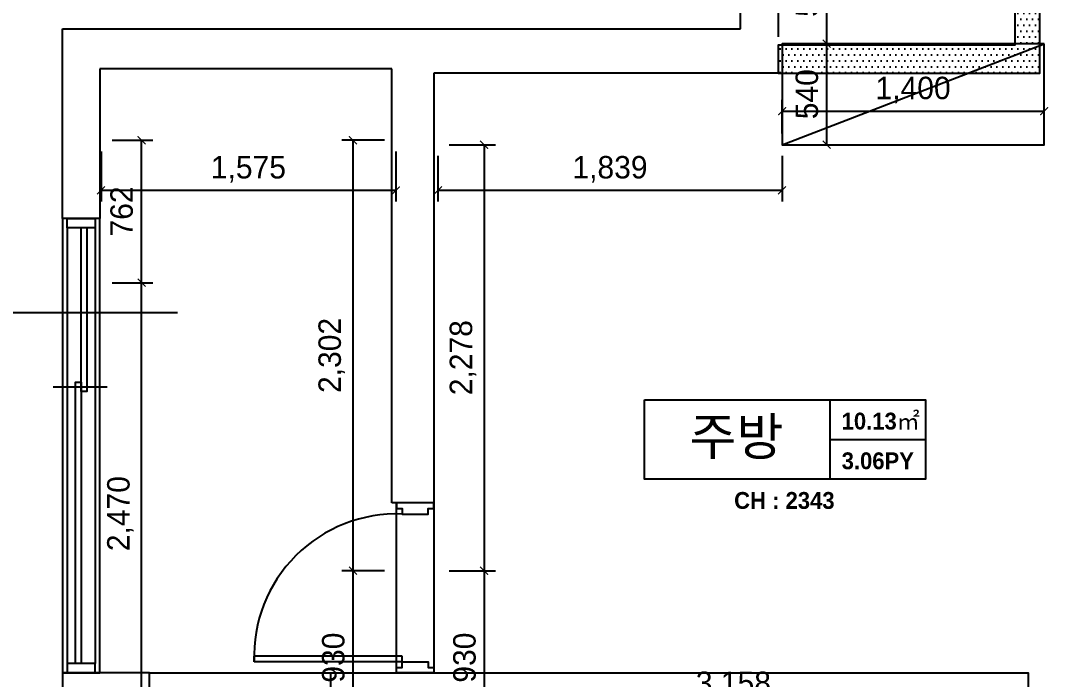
# Model space of a CAD drawing. Header units: millimetres. Extents: x 261942 to 379971, y 117646 to 213875.
# Drawn here: x 293582 to 299074, y 181762 to 185286 of the extents above; entities that cross this region are included whole.
import ezdxf
from ezdxf.enums import TextEntityAlignment as Align

# ---------------------------------------------------------------- set-up
doc = ezdxf.new("R2010")
doc.units = ezdxf.units.MM
doc.header["$LTSCALE"] = 100
doc.header["$PDMODE"] = 3
doc.layers.get('DEFPOINTS').update_dxf_attribs({"color": 248})
for name, color, linetype in [('02-WAL', 2, 'Continuous'), ('03-TEXT', 3, 'Continuous'), ('04-WIN', 4, 'Continuous'), ('06-FUR', 6, 'Continuous'), ('07-DIM WAL', 5, 'Continuous'), ('08-HAT', 8, 'Continuous'), ('253', 253, 'Continuous'), ('도면층4', 4, 'Continuous'), ('도면층5', 5, 'Continuous')]:
    doc.layers.add(name, color=color, linetype=linetype)
doc.styles.add('넥슨고딕', font='NEXONLv1GothicBold.ttf')
doc.styles.add('마감재', font='stylu.ttf')
doc.styles.add('코레일둥고', font='Korail_Round_Gothic_Medium.ttf')
doc.dimstyles.new('사본 벽치수 Copy of DIM-60', dxfattribs={"dimscale": 60, "dimtxt": 2, "dimasz": 0.7, "dimexe": 1, "dimexo": 1, "dimgap": 0.7, "dimtad": 1, "dimdec": 0, "dimzin": 1, "dimdsep": 46, "dimlunit": 6, "dimtxsty": '마감재', "dimblk": 'ARCHTICK', "dimcen": -0.09, "dimclrd": 256, "dimclre": 256, "dimclrt": 3, "dimadec": 0, "dimazin": 0, "dimtfac": 1, "dimtdec": 0, "dimtix": 1, "dimtmove": 2, "dimatfit": 0, "dimldrblk": 'ARCHTICK', "dimfxl": 0, "dimtolj": 1, "dimtzin": 0, "dimarcsym": 0})

# ---------------------------------------------------------------- blocks, each defined once
blk = doc.blocks.new('FLOORPLAN')
at = {"layer": '08-HAT'}
h = blk.add_hatch(dxfattribs=at)
h.set_pattern_fill('DOTS', color=256, scale=20)
h.paths.add_polyline_path([(176239.9, 63032.5), (177637.9, 63032.5), (177637.9, 63572.5), (177505.9, 63572.5), (177505.9, 63183.5), (176239.9, 63183.5)])
blk.add_line((172880.9, 59825.5), (173850.9, 59825.5))
at = {"layer": '02-WAL'}
for p, q in [((176039.9, 63269.5), (176039.9, 63774.5)), ((176239.9, 63774.5), (176239.9, 63226.5)), ((172415.9, 62255.5), (172415.9, 63269.5)), ((172415.9, 63269.5), (176039.9, 63269.5)), ((174175.9, 63056.5), (172615.9, 63056.5)), ((172615.9, 63056.5), (172615.9, 62255.5)), ((174175.9, 60735.5), (174175.9, 63056.5)), ((176239.9, 63032.5), (174400.9, 63032.5)), ((174400.9, 63032.5), (174400.9, 60735.5)), ((172615.9, 62255.5), (172415.9, 62255.5)), ((174400.9, 60735.5), (174175.9, 60735.5))]:
    blk.add_line(p, q, dxfattribs=at)
for points in [[(172680.9, 59494.5), (172880.9, 59494.5), (172880.9, 59825.5), (172415.9, 59825.5), (172415.9, 59618.5), (172680.9, 59618.5), (172680.9, 59494.5)], [(177576.9, 59658.5), (174078.9, 59658.5), (174078.9, 59033.5), (173850.9, 59033.5), (173850.9, 59825.5), (177576.9, 59825.5), (177576.9, 59658.5)]]:
    blk.add_lwpolyline(points, dxfattribs=at)
at = {"layer": '04-WIN'}
for p, q in [((172440.9, 62205.5), (172440.9, 59875.5)), ((172590.9, 62205.5), (172590.9, 59875.5)), ((172365.9, 61355.5), (172655.9, 61355.5)), ((174230.9, 59885.5), (173440.4, 59885.5))]:
    blk.add_line(p, q, dxfattribs=at)
for points in [[(172615.9, 62255.5), (172415.9, 62255.5), (172415.9, 59825.5), (172615.9, 59825.5)], [(172590.9, 62255.5), (172590.9, 62205.5), (172440.9, 62205.5), (172440.9, 62255.5)], [(172515.9, 61380.5), (172515.9, 59875.5), (172485.9, 59875.5), (172485.9, 61380.5)], [(172590.9, 59825.5), (172590.9, 59875.5), (172440.9, 59875.5), (172440.9, 59825.5)]]:
    blk.add_lwpolyline(points, close=True, dxfattribs=at)
blk.add_lwpolyline([(172545.9, 62205.5), (172545.9, 61330.5), (172515.9, 61330.5), (172515.9, 62205.5)], dxfattribs=at)
at = {"layer": '08-HAT'}
blk.add_lwpolyline([(176239.9, 63032.5), (177637.9, 63032.5), (177637.9, 63572.5), (177505.9, 63572.5), (177505.9, 63183.5), (176239.9, 63183.5), (176239.9, 63032.5)], dxfattribs=at)
at = {"layer": '도면층4'}
for p, q in [((174200.9, 59825.5), (174200.9, 60735.5)), ((174400.9, 60735.5), (174400.9, 59825.5)), ((174230.9, 59915.5), (173440.4, 59915.5)), ((173440.4, 59885.5), (173440.4, 59915.5)), ((174230.9, 59885.5), (173440.4, 59885.5)), ((174230.9, 59885.5), (174230.9, 59915.5))]:
    blk.add_line(p, q, dxfattribs=at)
for points in [[(174200.9, 60735.5), (174200.9, 60705.5), (174230.9, 60705.5), (174230.9, 60675.5), (174370.9, 60675.5), (174370.9, 60705.5), (174400.9, 60705.5), (174400.9, 60735.5), (174200.9, 60735.5)], [(174200.9, 59825.5), (174200.9, 59855.5), (174230.9, 59855.5), (174230.9, 59885.5), (174370.9, 59885.5), (174370.9, 59855.5), (174400.9, 59855.5), (174400.9, 59825.5), (174200.9, 59825.5)]]:
    blk.add_lwpolyline(points, dxfattribs=at)
at = {"layer": '도면층5'}
blk.add_arc((174202.2, 59913.7), 762.3, 87.8385, 182.1212, dxfattribs=at)
blk = doc.blocks.new('_ArchTick')
at = {"color": 0, "linetype": 'ByBlock', "const_width": 0.15}
blk.add_lwpolyline([(-0.5, -0.5), (0.5, 0.5)], dxfattribs=at)
blk = doc.blocks.new('*D20')
at = {"layer": '07-DIM WAL', "lineweight": -2}
for p, q in [((297711.1, 185716.9), (297949.1, 185716.9)), ((297889.1, 185716.9), (297889.1, 185161.9)), ((297711.1, 185161.9), (297949.1, 185161.9))]:
    blk.add_line(p, q, dxfattribs=at)
at = {"layer": 'DEFPOINTS', "color": 0}
for p in [(297651.1, 185716.9), (297651.1, 185161.9), (297889.1, 185161.9)]:
    blk.add_point(p, dxfattribs=at)
at = {"layer": '07-DIM WAL', "lineweight": -2, "xscale": 42, "yscale": 42, "zscale": 42}
for p, rotation in [((297889.1, 185716.9), 90), ((297889.1, 185161.9), 270)]:
    blk.add_blockref('_ArchTick', p, dxfattribs=dict(at, rotation=rotation))
at = {"layer": '07-DIM WAL', "color": 3, "insert": (297784.5, 185439.4), "char_height": 120, "attachment_point": 5, "rotation": 90, "style": '마감재'}
blk.add_mtext('\\A1;555', dxfattribs=at)
blk = doc.blocks.new('*D21')
at = {"layer": '07-DIM WAL', "lineweight": -2}
for p, q in [((297711.1, 185161.9), (297949.1, 185161.9)), ((297889.1, 185161.9), (297889.1, 184621.9)), ((297711.1, 184621.9), (297949.1, 184621.9))]:
    blk.add_line(p, q, dxfattribs=at)
at = {"layer": 'DEFPOINTS', "color": 0}
for p in [(297651.1, 185161.9), (297651.1, 184621.9), (297889.1, 184621.9)]:
    blk.add_point(p, dxfattribs=at)
at = {"layer": '07-DIM WAL', "lineweight": -2, "xscale": 42, "yscale": 42, "zscale": 42}
for p, rotation in [((297889.1, 185161.9), 90), ((297889.1, 184621.9), 270)]:
    blk.add_blockref('_ArchTick', p, dxfattribs=dict(at, rotation=rotation))
at = {"layer": '07-DIM WAL', "color": 3, "insert": (297784, 184891.9), "char_height": 120, "attachment_point": 5, "rotation": 90, "style": '마감재'}
blk.add_mtext('\\A1;540', dxfattribs=at)
blk = doc.blocks.new('*D22')
at = {"layer": '07-DIM WAL', "lineweight": -2}
for p, q in [((297651.1, 184681.9), (297651.1, 184860.9)), ((299051.1, 184681.9), (299051.1, 184860.9)), ((297651.1, 184800.9), (299051.1, 184800.9))]:
    blk.add_line(p, q, dxfattribs=at)
at = {"layer": 'DEFPOINTS', "color": 0}
for p in [(299051.1, 184800.9), (297651.1, 184621.9), (299051.1, 184621.9)]:
    blk.add_point(p, dxfattribs=at)
at = {"layer": '07-DIM WAL', "lineweight": -2, "xscale": 42, "yscale": 42, "zscale": 42, "rotation": 180}
blk.add_blockref('_ArchTick', (297651.1, 184800.9), dxfattribs=at)
at = {"layer": '07-DIM WAL', "lineweight": -2, "xscale": 42, "yscale": 42, "zscale": 42}
blk.add_blockref('_ArchTick', (299051.1, 184800.9), dxfattribs=at)
at = {"layer": '07-DIM WAL', "color": 3, "insert": (298351.1, 184914.1), "char_height": 120, "attachment_point": 5, "style": '마감재'}
blk.add_mtext('\\A1;1,400', dxfattribs=at)
blk = doc.blocks.new('*D23')
at = {"layer": '07-DIM WAL', "lineweight": -2}
for p, q in [((295812.1, 184561.9), (295812.1, 184317.4)), ((297651.1, 184561.9), (297651.1, 184317.4)), ((297651.1, 184377.4), (295812.1, 184377.4))]:
    blk.add_line(p, q, dxfattribs=at)
at = {"layer": 'DEFPOINTS', "color": 0}
for p in [(295812.1, 184621.9), (297651.1, 184621.9), (295812.1, 184377.4)]:
    blk.add_point(p, dxfattribs=at)
at = {"layer": '07-DIM WAL', "lineweight": -2, "xscale": 42, "yscale": 42, "zscale": 42, "rotation": 180}
blk.add_blockref('_ArchTick', (295812.1, 184377.4), dxfattribs=at)
at = {"layer": '07-DIM WAL', "lineweight": -2, "xscale": 42, "yscale": 42, "zscale": 42}
blk.add_blockref('_ArchTick', (297651.1, 184377.4), dxfattribs=at)
at = {"layer": '07-DIM WAL', "color": 3, "insert": (296731.6, 184490.2), "char_height": 120, "attachment_point": 5, "style": '마감재'}
blk.add_mtext('\\A1;1,839', dxfattribs=at)
blk = doc.blocks.new('*D24')
at = {"layer": '07-DIM WAL', "lineweight": -2}
for p, q in [((295872.1, 184621.9), (296119.2, 184621.9)), ((296059.2, 184621.9), (296059.2, 182343.9)), ((295872.1, 182343.9), (296119.2, 182343.9))]:
    blk.add_line(p, q, dxfattribs=at)
at = {"layer": 'DEFPOINTS', "color": 0}
for p in [(295812.1, 184621.9), (295812.1, 182343.9), (296059.2, 182343.9)]:
    blk.add_point(p, dxfattribs=at)
at = {"layer": '07-DIM WAL', "lineweight": -2, "xscale": 42, "yscale": 42, "zscale": 42}
for p, rotation in [((296059.2, 184621.9), 90), ((296059.2, 182343.9), 270)]:
    blk.add_blockref('_ArchTick', p, dxfattribs=dict(at, rotation=rotation))
at = {"layer": '07-DIM WAL', "color": 3, "insert": (295946.4, 183482.9), "char_height": 120, "attachment_point": 5, "rotation": 90, "style": '마감재'}
blk.add_mtext('\\A1;2,278', dxfattribs=at)
blk = doc.blocks.new('*D25')
at = {"layer": '07-DIM WAL', "lineweight": -2}
for p, q in [((295872.1, 182343.9), (296119.2, 182343.9)), ((296059.2, 182343.9), (296059.2, 181413.9)), ((295872.1, 181413.9), (296119.2, 181413.9))]:
    blk.add_line(p, q, dxfattribs=at)
at = {"layer": 'DEFPOINTS', "color": 0}
for p in [(295812.1, 182343.9), (295812.1, 181413.9), (296059.2, 181413.9)]:
    blk.add_point(p, dxfattribs=at)
at = {"layer": '07-DIM WAL', "lineweight": -2, "xscale": 42, "yscale": 42, "zscale": 42}
for p, rotation in [((296059.2, 182343.9), 90), ((296059.2, 181413.9), 270)]:
    blk.add_blockref('_ArchTick', p, dxfattribs=dict(at, rotation=rotation))
at = {"layer": '07-DIM WAL', "color": 3, "insert": (295954.6, 181878.9), "char_height": 120, "attachment_point": 5, "rotation": 90, "style": '마감재'}
blk.add_mtext('\\A1;930', dxfattribs=at)
blk = doc.blocks.new('*D26')
at = {"layer": '07-DIM WAL', "lineweight": -2}
for p, q in [((295812.1, 181473.9), (295812.1, 181680.3)), ((298970.1, 181473.9), (298970.1, 181680.3)), ((295812.1, 181620.3), (298970.1, 181620.3))]:
    blk.add_line(p, q, dxfattribs=at)
at = {"layer": 'DEFPOINTS', "color": 0}
for p in [(298970.1, 181620.3), (295812.1, 181413.9), (298970.1, 181413.9)]:
    blk.add_point(p, dxfattribs=at)
at = {"layer": '07-DIM WAL', "lineweight": -2, "xscale": 42, "yscale": 42, "zscale": 42, "rotation": 180}
blk.add_blockref('_ArchTick', (295812.1, 181620.3), dxfattribs=at)
at = {"layer": '07-DIM WAL', "lineweight": -2, "xscale": 42, "yscale": 42, "zscale": 42}
blk.add_blockref('_ArchTick', (298970.1, 181620.3), dxfattribs=at)
at = {"layer": '07-DIM WAL', "color": 3, "insert": (297391.1, 181733.1), "char_height": 120, "attachment_point": 5, "style": '마감재'}
blk.add_mtext('\\A1;3,158', dxfattribs=at)
blk = doc.blocks.new('*D66')
at = {"layer": '07-DIM WAL', "lineweight": -2}
for p, q in [((294012.1, 184585.9), (294012.1, 184317.4)), ((295587.1, 184585.9), (295587.1, 184317.4)), ((295587.1, 184377.4), (294012.1, 184377.4))]:
    blk.add_line(p, q, dxfattribs=at)
at = {"layer": 'DEFPOINTS', "color": 0}
for p in [(294012.1, 184645.9), (295587.1, 184645.9), (294012.1, 184377.4)]:
    blk.add_point(p, dxfattribs=at)
at = {"layer": '07-DIM WAL', "lineweight": -2, "xscale": 42, "yscale": 42, "zscale": 42, "rotation": 180}
blk.add_blockref('_ArchTick', (294012.1, 184377.4), dxfattribs=at)
at = {"layer": '07-DIM WAL', "lineweight": -2, "xscale": 42, "yscale": 42, "zscale": 42}
blk.add_blockref('_ArchTick', (295587.1, 184377.4), dxfattribs=at)
at = {"layer": '07-DIM WAL', "color": 3, "insert": (294799.6, 184490.2), "char_height": 120, "attachment_point": 5, "style": '마감재'}
blk.add_mtext('\\A1;1,575', dxfattribs=at)
blk = doc.blocks.new('*D67')
at = {"layer": '07-DIM WAL', "lineweight": -2}
for p, q in [((295527.1, 184645.9), (295298.3, 184645.9)), ((295358.3, 184645.9), (295358.3, 182343.9)), ((295527.1, 182343.9), (295298.3, 182343.9))]:
    blk.add_line(p, q, dxfattribs=at)
at = {"layer": 'DEFPOINTS', "color": 0}
for p in [(295587.1, 184645.9), (295358.3, 182343.9), (295587.1, 182343.9)]:
    blk.add_point(p, dxfattribs=at)
at = {"layer": '07-DIM WAL', "lineweight": -2, "xscale": 42, "yscale": 42, "zscale": 42}
for p, rotation in [((295358.3, 184645.9), 90), ((295358.3, 182343.9), 270)]:
    blk.add_blockref('_ArchTick', p, dxfattribs=dict(at, rotation=rotation))
at = {"layer": '07-DIM WAL', "color": 3, "insert": (295245, 183494.9), "char_height": 120, "attachment_point": 5, "rotation": 90, "style": '마감재'}
blk.add_mtext('\\A1;2,302', dxfattribs=at)
blk = doc.blocks.new('*D68')
at = {"layer": '07-DIM WAL', "lineweight": -2}
for p, q in [((295527.1, 182343.9), (295298.3, 182343.9)), ((295358.3, 182343.9), (295358.3, 181413.9)), ((295527.1, 181413.9), (295298.3, 181413.9))]:
    blk.add_line(p, q, dxfattribs=at)
at = {"layer": 'DEFPOINTS', "color": 0}
for p in [(295587.1, 182343.9), (295358.3, 181413.9), (295587.1, 181413.9)]:
    blk.add_point(p, dxfattribs=at)
at = {"layer": '07-DIM WAL', "lineweight": -2, "xscale": 42, "yscale": 42, "zscale": 42}
for p, rotation in [((295358.3, 182343.9), 90), ((295358.3, 181413.9), 270)]:
    blk.add_blockref('_ArchTick', p, dxfattribs=dict(at, rotation=rotation))
at = {"layer": '07-DIM WAL', "color": 3, "insert": (295253.7, 181878.9), "char_height": 120, "attachment_point": 5, "rotation": 90, "style": '마감재'}
blk.add_mtext('\\A1;930', dxfattribs=at)
blk = doc.blocks.new('*D80')
at = {"layer": '07-DIM WAL', "lineweight": -2}
for p, q in [((294072.1, 183883.9), (294289.1, 183883.9)), ((294229.1, 181413.9), (294229.1, 183883.9)), ((294072.1, 181413.9), (294289.1, 181413.9))]:
    blk.add_line(p, q, dxfattribs=at)
at = {"layer": 'DEFPOINTS', "color": 0}
for p in [(294012.1, 183883.9), (294229.1, 183883.9), (294012.1, 181413.9)]:
    blk.add_point(p, dxfattribs=at)
at = {"layer": '07-DIM WAL', "lineweight": -2, "xscale": 42, "yscale": 42, "zscale": 42}
for p, rotation in [((294229.1, 183883.9), 90), ((294229.1, 181413.9), 270)]:
    blk.add_blockref('_ArchTick', p, dxfattribs=dict(at, rotation=rotation))
at = {"layer": '07-DIM WAL', "color": 3, "insert": (294115.9, 182648.9), "char_height": 120, "attachment_point": 5, "rotation": 90, "style": '마감재'}
blk.add_mtext('\\A1;2,470', dxfattribs=at)
blk = doc.blocks.new('*D81')
at = {"layer": '07-DIM WAL', "lineweight": -2}
for p, q in [((294072.1, 184645.9), (294289.1, 184645.9)), ((294229.1, 183883.9), (294229.1, 184645.9)), ((294072.1, 183883.9), (294289.1, 183883.9))]:
    blk.add_line(p, q, dxfattribs=at)
at = {"layer": 'DEFPOINTS', "color": 0}
for p in [(294012.1, 184645.9), (294229.1, 184645.9), (294012.1, 183883.9)]:
    blk.add_point(p, dxfattribs=at)
at = {"layer": '07-DIM WAL', "lineweight": -2, "xscale": 42, "yscale": 42, "zscale": 42}
for p, rotation in [((294229.1, 184645.9), 90), ((294229.1, 183883.9), 270)]:
    blk.add_blockref('_ArchTick', p, dxfattribs=dict(at, rotation=rotation))
at = {"layer": '07-DIM WAL', "color": 3, "insert": (294122.8, 184264.9), "char_height": 120, "attachment_point": 5, "rotation": 90, "style": '마감재'}
blk.add_mtext('\\A1;762', dxfattribs=at)

msp = doc.modelspace()

# ---------------------------------------------------------------- linework, layer by layer
at = {"layer": '06-FUR'}
msp.add_line((297651.1, 184621.9), (299051.1, 185161.9), dxfattribs=at)
msp.add_lwpolyline([(299051.1, 185161.9), (297651.1, 185161.9), (297651.1, 184621.9), (299051.1, 184621.9)], close=True, dxfattribs=at)
at = {"layer": '253'}
for p, q in [((293408.6, 183724.4), (294420.5, 183724.4)), ((297907.2, 182832.4), (297907.2, 183256.9)), ((297907.2, 183044.7), (298416.8, 183044.7))]:
    msp.add_line(p, q, dxfattribs=at)
msp.add_lwpolyline([(296916.8, 183256.9), (298416.8, 183256.9), (298416.8, 182832.4), (296916.8, 182832.4)], close=True, dxfattribs=at)

# ---------------------------------------------------------------- block references
msp.add_blockref('FLOORPLAN', (121389.7, 121971.4))

# ---------------------------------------------------------------- texts
at = {"layer": '03-TEXT'}
for s, height, style, p in [('주방', 200, '코레일둥고', (297407, 182961.3)), ('10.13㎡', 90, '넥슨고딕', (298178, 183098.8)), ('3.06PY', 90, '넥슨고딕', (298162.6, 182886.5)), ('CH : 2343', 90, '넥슨고딕', (297663.3, 182674.5))]:
    msp.add_text(s, height=height, dxfattribs=dict(at, style=style)).set_placement(p, align=Align.CENTER)

# ---------------------------------------------------------------- dimensions: what is measured, and where the dimension line sits
at = {"layer": '07-DIM WAL'}
for base, p1, p2, picture, middle in [((297889.1, 185161.9), (297651.1, 185716.9), (297651.1, 185161.9), '*D20', (297784.5, 185439.4)), ((297889.1, 184621.9), (297651.1, 185161.9), (297651.1, 184621.9), '*D21', (297784, 184891.9)), ((294229.1, 184645.9), (294012.1, 183883.9), (294012.1, 184645.9), '*D81', (294122.8, 184264.9)), ((295358.3, 182343.9), (295587.1, 184645.9), (295587.1, 182343.9), '*D67', (295245, 183494.9)), ((296059.2, 182343.9), (295812.1, 184621.9), (295812.1, 182343.9), '*D24', (295946.4, 183482.9)), ((294229.1, 183883.9), (294012.1, 181413.9), (294012.1, 183883.9), '*D80', (294115.9, 182648.9)), ((295358.3, 181413.9), (295587.1, 182343.9), (295587.1, 181413.9), '*D68', (295253.7, 181878.9)), ((296059.2, 181413.9), (295812.1, 182343.9), (295812.1, 181413.9), '*D25', (295954.6, 181878.9))]:
    dim = msp.add_linear_dim(base=base, p1=p1, p2=p2, angle=90, dimstyle='사본 벽치수 Copy of DIM-60', dxfattribs=at)
    dim.commit()
    dim.dimension.update_dxf_attribs({"geometry": picture, "text_midpoint": middle})
for base, p1, p2, picture, middle in [((299051.1, 184800.9), (297651.1, 184621.9), (299051.1, 184621.9), '*D22', (298351.1, 184914.1)), ((294012.1, 184377.4), (295587.1, 184645.9), (294012.1, 184645.9), '*D66', (294799.6, 184490.2)), ((295812.1, 184377.4), (297651.1, 184621.9), (295812.1, 184621.9), '*D23', (296731.6, 184490.2)), ((298970.1, 181620.3), (295812.1, 181413.9), (298970.1, 181413.9), '*D26', (297391.1, 181733.1))]:
    dim = msp.add_linear_dim(base=base, p1=p1, p2=p2, dimstyle='사본 벽치수 Copy of DIM-60', dxfattribs=at)
    dim.commit()
    dim.dimension.update_dxf_attribs({"geometry": picture, "text_midpoint": middle})

doc.saveas('drawing.dxf')
